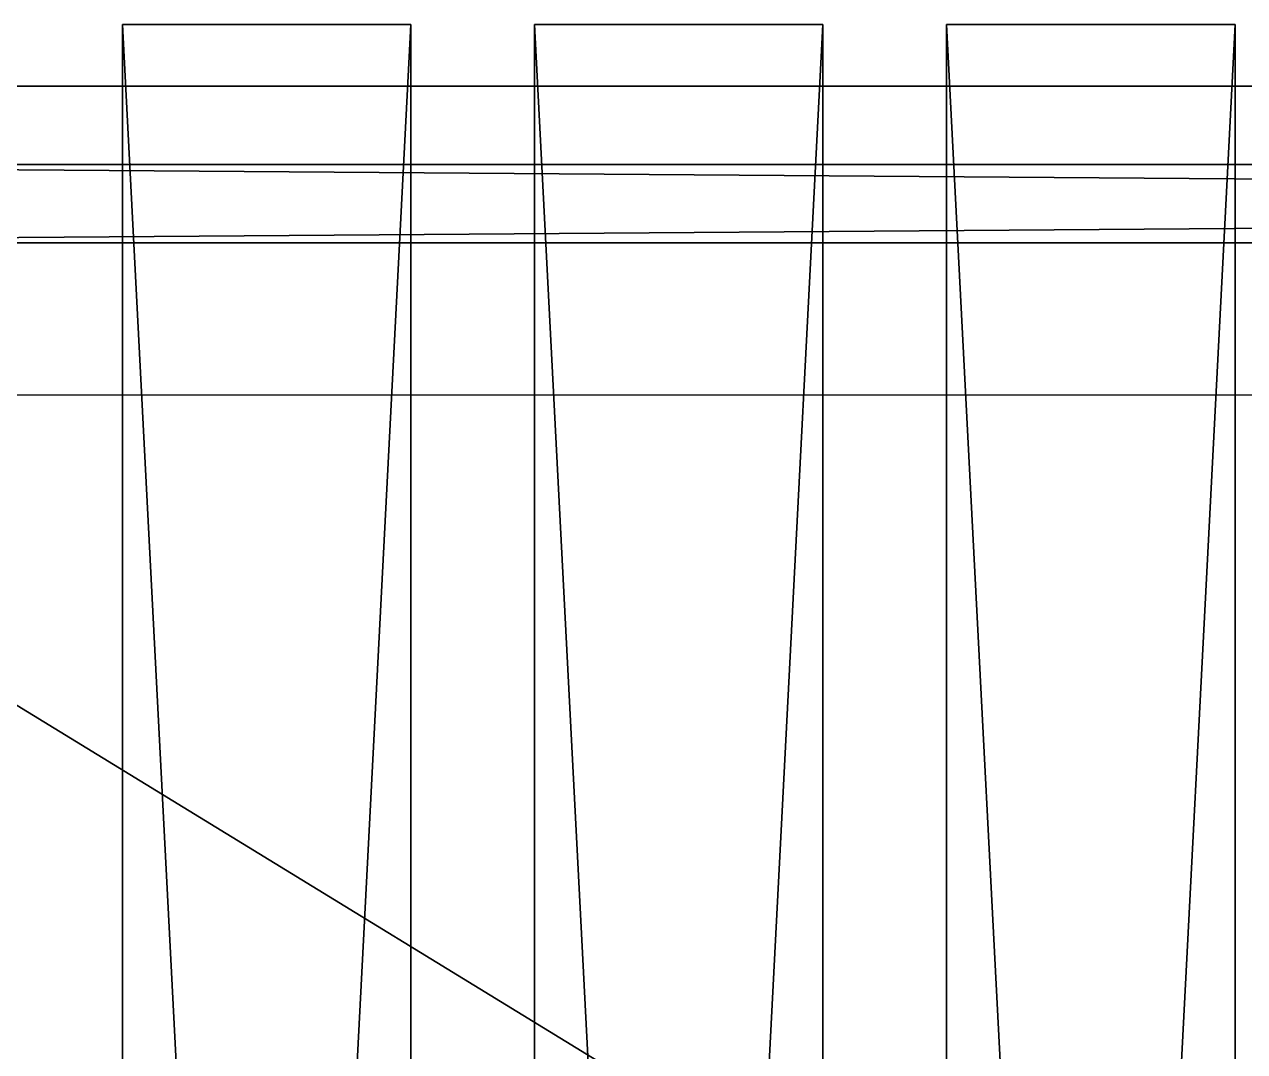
# Model space of a CAD drawing. Extents: x -1989 to 1557, y -2316 to 1157.
# Drawn here: x -25.5 to 33.7, y -1160.7 to -1110.8 of the extents above; entities that cross this region are included whole.
import ezdxf

# ---------------------------------------------------------------- set-up
doc = ezdxf.new("R2010")
doc.units = 0
doc.layers.get('0').update_dxf_attribs({"color": 13, "linetype": 'CONTINUOUS'})
doc.layers.add('RED_DUST_1', color=12, linetype='CONTINUOUS')

# ---------------------------------------------------------------- blocks, each defined once
blk = doc.blocks.new('COMPONENT_1')
for p, q in [((0, -12), (0, 258.82)), ((0, 258.82), (14, 258.82)), ((0, -12, 2.7), (0, 258.82, 2.7)), ((0, 258.82), (0, 258.82, 2.7)), ((0, 258.82, 2.7), (14, 258.82, 2.7)), ((14, 258.82), (14, -12)), ((14, 258.82), (14, 258.82, 2.7)), ((14, 258.82, 2.7), (14, -12, 2.7))]:
    blk.add_line(p, q)
mesh = blk.add_polyface()
corners = [(14, 258.82), (0, -12), (0, 258.82), (14, -12)]
mesh.append_faces([[corners[k] for k in face] for face in [(0, 1, 2), (1, 0, 3)]], dxfattribs={"vtx0": -1})
mesh = blk.add_polyface()
corners = [(0, 258.82, 2.7), (0, -12), (0, -12, 2.7), (0, 258.82)]
mesh.append_faces([[corners[k] for k in face] for face in [(0, 1, 2), (1, 0, 3)]], dxfattribs={"vtx0": -1})
at = {"color": 250}
mesh = blk.add_polyface(dxfattribs=at)
corners = [(14, -12, 2.7), (0, 258.82, 2.7), (0, -12, 2.7), (14, 258.82, 2.7)]
mesh.append_faces([[corners[k] for k in face] for face in [(0, 1, 2), (1, 0, 3)]], dxfattribs={"vtx0": -1, "color": 250})
mesh = blk.add_polyface()
corners = [(0, 258.82, 2.7), (14, 258.82), (0, 258.82), (14, 258.82, 2.7)]
mesh.append_faces([[corners[k] for k in face] for face in [(0, 1, 2), (1, 0, 3)]], dxfattribs={"vtx0": -1})
mesh = blk.add_polyface()
corners = [(14, 258.82), (14, -12, 2.7), (14, -12), (14, 258.82, 2.7)]
mesh.append_faces([[corners[k] for k in face] for face in [(0, 1, 2), (1, 0, 3)]], dxfattribs={"vtx0": -1})
blk = doc.blocks.new('GROUP_16')
blk.add_line((21.199, 0), (570, 0))
mesh = blk.add_polyface()
corners = [(145.547, 260), (570, 0), (21.199, 0), (570, 260)]
mesh.append_faces([[corners[k] for k in face] for face in [(0, 1, 2), (1, 0, 3)]], dxfattribs={"vtx0": -1})
blk = doc.blocks.new('GROUP_33')
for p, q in [((13.787, 3.8, 354.531), (0, 3.8, 352.1)), ((0, 0, 352.1), (0, 3.8, 352.1)), ((0, 3.8, 352.1), (62.085, 3.8)), ((76.301, 3.8), (13.787, 3.8, 354.531)), ((13.787, 0, 354.531), (13.787, 3.8, 354.531)), ((62.085, 0), (62.085, 3.8)), ((62.085, 3.8), (76.301, 3.8)), ((76.301, 0), (76.301, 3.8)), ((0, 0, 352.1), (62.085, 0)), ((13.787, 0, 354.531), (0, 0, 352.1)), ((76.301, 0), (13.787, 0, 354.531)), ((62.085, 0), (76.301, 0))]:
    blk.add_line(p, q)
mesh = blk.add_polyface()
corners = [(0, 3.8, 352.1), (62.085, 0), (0, 0, 352.1), (62.085, 3.8)]
mesh.append_faces([[corners[k] for k in face] for face in [(0, 1, 2), (1, 0, 3)]], dxfattribs={"vtx0": -1})
mesh = blk.add_polyface()
corners = [(13.787, 0, 354.531), (0, 3.8, 352.1), (0, 0, 352.1), (13.787, 3.8, 354.531)]
mesh.append_faces([[corners[k] for k in face] for face in [(0, 1, 2), (1, 0, 3)]], dxfattribs={"vtx0": -1})
mesh = blk.add_polyface()
corners = [(0, 3.8, 352.1), (76.301, 3.8), (62.085, 3.8), (13.787, 3.8, 354.531)]
mesh.append_faces([[corners[k] for k in face] for face in [(0, 1, 2), (1, 0, 3)]], dxfattribs={"vtx0": -1})
mesh = blk.add_polyface()
corners = [(76.301, 3.8), (13.787, 0, 354.531), (76.301, 0), (13.787, 3.8, 354.531)]
mesh.append_faces([[corners[k] for k in face] for face in [(0, 1, 2), (1, 0, 3)]], dxfattribs={"vtx0": -1})
mesh = blk.add_polyface()
corners = [(76.301, 3.8), (62.085, 0), (62.085, 3.8), (76.301, 0)]
mesh.append_faces([[corners[k] for k in face] for face in [(0, 1, 2), (1, 0, 3)]], dxfattribs={"vtx0": -1})
mesh = blk.add_polyface()
corners = [(76.301, 0), (0, 0, 352.1), (62.085, 0), (13.787, 0, 354.531)]
mesh.append_faces([[corners[k] for k in face] for face in [(0, 1, 2), (1, 0, 3)]], dxfattribs={"vtx0": -1})
blk = doc.blocks.new('GROUP_36')
for p, q in [((13.787, 3.8, 354.531), (0, 3.8, 352.1)), ((0, 0, 352.1), (0, 3.8, 352.1)), ((0, 3.8, 352.1), (62.085, 3.8)), ((76.301, 3.8), (13.787, 3.8, 354.531)), ((13.787, 0, 354.531), (13.787, 3.8, 354.531)), ((62.085, 0), (62.085, 3.8)), ((62.085, 3.8), (76.301, 3.8)), ((76.301, 0), (76.301, 3.8)), ((0, 0, 352.1), (62.085, 0)), ((13.787, 0, 354.531), (0, 0, 352.1)), ((76.301, 0), (13.787, 0, 354.531)), ((62.085, 0), (76.301, 0))]:
    blk.add_line(p, q)
mesh = blk.add_polyface()
corners = [(0, 3.8, 352.1), (62.085, 0), (0, 0, 352.1), (62.085, 3.8)]
mesh.append_faces([[corners[k] for k in face] for face in [(0, 1, 2), (1, 0, 3)]], dxfattribs={"vtx0": -1})
mesh = blk.add_polyface()
corners = [(13.787, 0, 354.531), (0, 3.8, 352.1), (0, 0, 352.1), (13.787, 3.8, 354.531)]
mesh.append_faces([[corners[k] for k in face] for face in [(0, 1, 2), (1, 0, 3)]], dxfattribs={"vtx0": -1})
mesh = blk.add_polyface()
corners = [(0, 3.8, 352.1), (76.301, 3.8), (62.085, 3.8), (13.787, 3.8, 354.531)]
mesh.append_faces([[corners[k] for k in face] for face in [(0, 1, 2), (1, 0, 3)]], dxfattribs={"vtx0": -1})
mesh = blk.add_polyface()
corners = [(76.301, 3.8), (13.787, 0, 354.531), (76.301, 0), (13.787, 3.8, 354.531)]
mesh.append_faces([[corners[k] for k in face] for face in [(0, 1, 2), (1, 0, 3)]], dxfattribs={"vtx0": -1})
mesh = blk.add_polyface()
corners = [(76.301, 3.8), (62.085, 0), (62.085, 3.8), (76.301, 0)]
mesh.append_faces([[corners[k] for k in face] for face in [(0, 1, 2), (1, 0, 3)]], dxfattribs={"vtx0": -1})
mesh = blk.add_polyface()
corners = [(76.301, 0), (0, 0, 352.1), (62.085, 0), (13.787, 0, 354.531)]
mesh.append_faces([[corners[k] for k in face] for face in [(0, 1, 2), (1, 0, 3)]], dxfattribs={"vtx0": -1})
blk = doc.blocks.new('GROUP_1')
at = {"layer": 'RED_DUST_1', "color": 7}
for points in [[(614.668, 1202.5, 0), (65.867, 1202.5, 0), (65.867, 942.5, 0), (490.32, 942.5, 0), (614.668, 1202.5, 0)], [(590.867, 1187.5, 0), (80.867, 1187.5, 0), (80.867, 957.5, 0), (480.867, 957.5, 0), (590.867, 1187.5, 0)]]:
    blk.add_polyline3d(points, close=True, dxfattribs=at)
blk = doc.blocks.new('GROUP_34')
for p, q in [((-239.843, 3.8, -3.5), (269.308, 3.8, -3.5)), ((269.308, 3.8, 10.55), (-239.843, 3.8, 10.55)), ((-239.843, 0, -3.5), (269.308, 0, -3.5)), ((269.308, 0, 10.55), (-239.843, 0, 10.55))]:
    blk.add_line(p, q)
mesh = blk.add_polyface()
corners = [(269.308, 3.8, -3.5), (-239.843, 0, -3.5), (-239.843, 3.8, -3.5), (269.308, 0, -3.5)]
mesh.append_faces([[corners[k] for k in face] for face in [(0, 1, 2), (1, 0, 3)]], dxfattribs={"vtx0": -1})
mesh = blk.add_polyface()
corners = [(-239.843, 3.8, 10.55), (269.308, 3.8, -3.5), (-239.843, 3.8, -3.5), (269.308, 3.8, 10.55)]
mesh.append_faces([[corners[k] for k in face] for face in [(0, 1, 2), (1, 0, 3)]], dxfattribs={"vtx0": -1})
mesh = blk.add_polyface()
corners = [(269.308, 0, 10.55), (-239.843, 3.8, 10.55), (-239.843, 0, 10.55), (269.308, 3.8, 10.55)]
mesh.append_faces([[corners[k] for k in face] for face in [(0, 1, 2), (1, 0, 3)]], dxfattribs={"vtx0": -1})
mesh = blk.add_polyface()
corners = [(269.308, 0, 10.55), (-239.843, 0, -3.5), (269.308, 0, -3.5), (-239.843, 0, 10.55)]
mesh.append_faces([[corners[k] for k in face] for face in [(0, 1, 2), (1, 0, 3)]], dxfattribs={"vtx0": -1})

msp = doc.modelspace()

# ---------------------------------------------------------------- block references
at = {"color": 7}
msp.add_blockref('GROUP_1', (-140.867, -2316.287), dxfattribs=at)
at = {"color": 31}
for p in [(-20.784, -1369.607, 344.418), (-0.784, -1369.607, 344.418), (19.216, -1369.607, 344.418)]:
    msp.add_blockref('COMPONENT_1', p, dxfattribs=at)
at = {"color": 251, "rotation": 180}
msp.add_blockref('GROUP_16', (495, -1113.787), dxfattribs=at)
at = {"color": 31, "extrusion": (-0.160993, 8.93689e-18, 0.986956), "xscale": 0.997823771630554, "zscale": 0.9274493813020008, "rotation": 270}
for name, p in [('GROUP_33', (1113.787, 23.889, 20.003)), ('GROUP_36', (1121.387, 23.889, 20.003))]:
    msp.add_blockref(name, p, dxfattribs=at)
at = {"color": 31, "extrusion": (0, 0, -1), "xscale": 1.008403495039375, "zscale": -1, "rotation": 180}
msp.add_blockref('GROUP_34', (-181.074, -1117.587, -333.868), dxfattribs=at)

doc.saveas('drawing.dxf')
